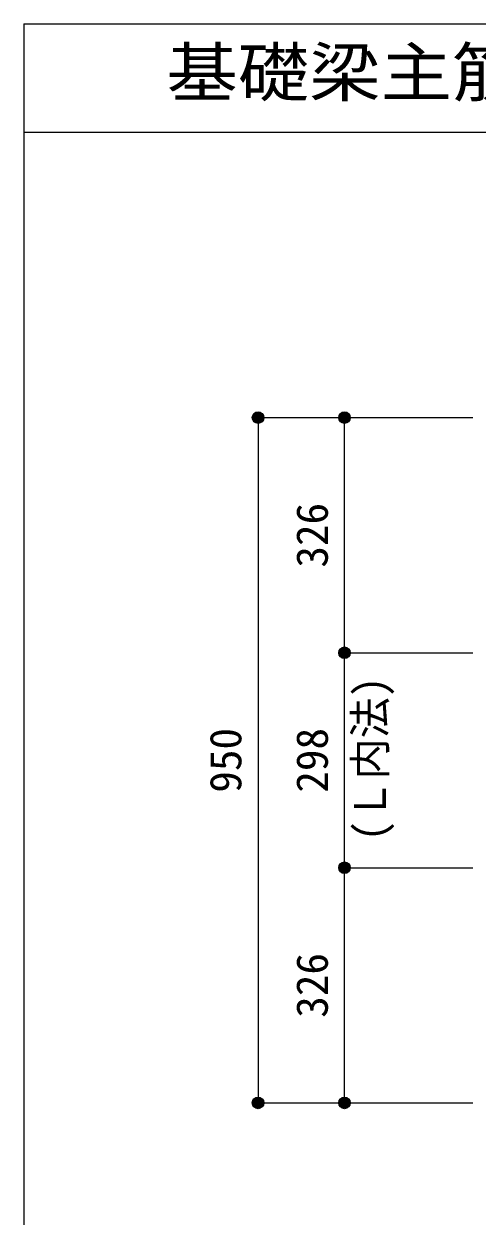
# Model space of a CAD drawing. Units: millimetres at full size, sheet at 1:20. Extents: x -3982 to 3969, y -2797 to 2801.
# Drawn here: x -3982 to -3353, y 1148 to 2801 of the extents above; entities that cross this region are included whole.
import ezdxf
from ezdxf.enums import TextEntityAlignment as Align

# ---------------------------------------------------------------- set-up
doc = ezdxf.new("R2010")
doc.units = ezdxf.units.MM
doc.header["$LTSCALE"] = 20
doc.header["$PDMODE"] = 32
doc.header["$PDSIZE"] = 10
for name, color, linetype in [('6-7_文字', 7, 'Continuous'), ('6-D_寸法', 4, 'Continuous'), ('F-0_枠', 6, 'Continuous')]:
    doc.layers.add(name, color=color, linetype=linetype)
doc.styles.add('ＭＳ ゴシック', font='')
doc.styles.get('ＭＳ ゴシック').set_extended_font_data('MS Gothic')

msp = doc.modelspace()

# ---------------------------------------------------------------- linework, layer by layer
at = {"layer": '6-D_寸法'}
for p, q in [((-3656.89, 2254.95), (-3536.89, 2254.95)), ((-3656.89, 2254.95), (-3656.89, 1304.95)), ((-3536.89, 2254.95), (-3358.87, 2254.95)), ((-3536.89, 2254.95), (-3358.87, 2254.95)), ((-3536.89, 2254.95), (-3358.87, 2254.95)), ((-3536.89, 2254.95), (-3358.87, 2254.95)), ((-3536.89, 2254.95), (-3358.87, 2254.95)), ((-3536.89, 2254.95), (-3358.87, 2254.95)), ((-3536.89, 2254.95), (-3358.87, 2254.95)), ((-3536.89, 2254.95), (-3358.87, 2254.95)), ((-3536.89, 2254.95), (-3358.87, 2254.95)), ((-3536.89, 2254.95), (-3358.87, 2254.95)), ((-3536.89, 2254.95), (-3358.87, 2254.95)), ((-3536.89, 2254.95), (-3358.87, 2254.95)), ((-3536.89, 1928.95), (-3358.87, 1928.95)), ((-3536.89, 1630.95), (-3536.89, 1928.95)), ((-3536.89, 1304.95), (-3536.89, 1652.45)), ((-3536.89, 1630.95), (-3358.87, 1630.95)), ((-3536.89, 1304.95), (-3536.89, 1630.95)), ((-3656.89, 1304.95), (-3536.89, 1304.95)), ((-3536.89, 1304.95), (-3358.87, 1304.95)), ((-3536.89, 1304.95), (-3358.87, 1304.95)), ((-3536.89, 1304.95), (-3358.87, 1304.95)), ((-3536.89, 1304.95), (-3358.87, 1304.95)), ((-3536.89, 1304.95), (-3358.87, 1304.95)), ((-3536.89, 1304.95), (-3358.87, 1304.95)), ((-3536.89, 1304.95), (-3358.87, 1304.95)), ((-3536.89, 1304.95), (-3358.87, 1304.95)), ((-3536.89, 1304.95), (-3358.87, 1304.95)), ((-3536.89, 1304.95), (-3358.87, 1304.95)), ((-3536.89, 1304.95), (-3358.87, 1304.95)), ((-3536.89, 1304.95), (-3358.87, 1304.95))]:
    msp.add_line(p, q, dxfattribs=at)
for points in [[(-3536.89, 1928.95), (-3536.89, 2254.95), (-3358.87, 2254.95)], [(-3656.89, 1304.95), (-3536.89, 1304.95), (-3358.87, 1304.95)], [(-3656.89, 1304.95), (-3536.89, 1304.95), (-3358.87, 1304.95)]]:
    msp.add_lwpolyline(points, dxfattribs=at)
for centre, radius in [((-3656.89, 2254.95), 8), ((-3656.89, 2254.95), 7.2), ((-3656.89, 2254.95), 6.4), ((-3656.89, 2254.95), 5.6), ((-3656.89, 2254.95), 4.8), ((-3656.89, 2254.95), 4), ((-3656.89, 2254.95), 3.2), ((-3656.89, 2254.95), 2.4), ((-3656.89, 2254.95), 1.6), ((-3656.89, 2254.95), 0.8), ((-3536.89, 2254.95), 8), ((-3536.89, 2254.95), 7.2), ((-3536.89, 2254.95), 6.4), ((-3536.89, 2254.95), 5.6), ((-3536.89, 2254.95), 4.8), ((-3536.89, 2254.95), 4), ((-3536.89, 2254.95), 3.2), ((-3536.89, 2254.95), 2.4), ((-3536.89, 2254.95), 1.6), ((-3536.89, 2254.95), 0.8), ((-3536.89, 1928.95), 8), ((-3536.89, 1928.95), 7.2), ((-3536.89, 1928.95), 6.4), ((-3536.89, 1928.95), 5.6), ((-3536.89, 1928.95), 4.8), ((-3536.89, 1928.95), 4), ((-3536.89, 1928.95), 3.2), ((-3536.89, 1928.95), 2.4), ((-3536.89, 1928.95), 1.6), ((-3536.89, 1928.95), 0.8), ((-3536.89, 1630.95), 8), ((-3536.89, 1630.95), 7.2), ((-3536.89, 1630.95), 6.4), ((-3536.89, 1630.95), 5.6), ((-3536.89, 1630.95), 4.8), ((-3536.89, 1630.95), 4), ((-3536.89, 1630.95), 3.2), ((-3536.89, 1630.95), 2.4), ((-3536.89, 1630.95), 1.6), ((-3536.89, 1630.95), 0.8), ((-3656.89, 1304.95), 8), ((-3656.89, 1304.95), 7.2), ((-3656.89, 1304.95), 6.4), ((-3656.89, 1304.95), 5.6), ((-3656.89, 1304.95), 4.8), ((-3656.89, 1304.95), 4), ((-3656.89, 1304.95), 3.2), ((-3656.89, 1304.95), 2.4), ((-3656.89, 1304.95), 1.6), ((-3656.89, 1304.95), 0.8), ((-3536.89, 1304.95), 8), ((-3536.89, 1304.95), 7.2), ((-3536.89, 1304.95), 6.4), ((-3536.89, 1304.95), 5.6), ((-3536.89, 1304.95), 4.8), ((-3536.89, 1304.95), 4), ((-3536.89, 1304.95), 3.2), ((-3536.89, 1304.95), 2.4), ((-3536.89, 1304.95), 1.6), ((-3536.89, 1304.95), 0.8)]:
    msp.add_circle(centre, radius, dxfattribs=at)
at = {"layer": '6-D_寸法', "color": 7}
for p in [(-3656.89, 2254.95), (-3536.89, 2254.95), (-3536.89, 1928.95), (-3536.89, 1630.95), (-3656.89, 1304.95), (-3536.89, 1304.95)]:
    msp.add_point(p, dxfattribs=at)
at = {"layer": 'F-0_枠'}
for q in [(3969.4, 2800.77), (-3981.92, -2796.83)]:
    msp.add_line((-3981.92, 2800.77), q, dxfattribs=at)
at = {"layer": 'F-0_枠', "color": 2}
msp.add_line((-3981.92, 2650.77), (2482.4, 2650.77), dxfattribs=at)

# ---------------------------------------------------------------- texts
at = {"layer": '6-7_文字', "color": 2, "style": 'ＭＳ ゴシック', "width": 1.1}
msp.add_text('\u3000\u3000基礎梁主筋\u3000３本タイプ', height=65.98, dxfattribs=at).set_placement((-3981.92, 2680.77), align=Align.BOTTOM_LEFT)
at = {"layer": '6-D_寸法', "style": 'ＭＳ ゴシック'}
for s, p in [('326', (-3546.89, 2046.95)), ('950', (-3666.89, 1734.95)), ('298', (-3546.89, 1734.95)), ('326', (-3546.89, 1422.95))]:
    msp.add_text(s, height=43.99, rotation=90, dxfattribs=at).set_placement(p, align=Align.BOTTOM_LEFT)
at = {"layer": '6-D_寸法', "style": 'ＭＳ ゴシック', "width": 0.95}
msp.add_text('(Ｌ内法)', height=43.99, rotation=90, dxfattribs=at).set_placement((-3466.41, 1667.85), align=Align.BOTTOM_LEFT)

doc.saveas('drawing.dxf')
